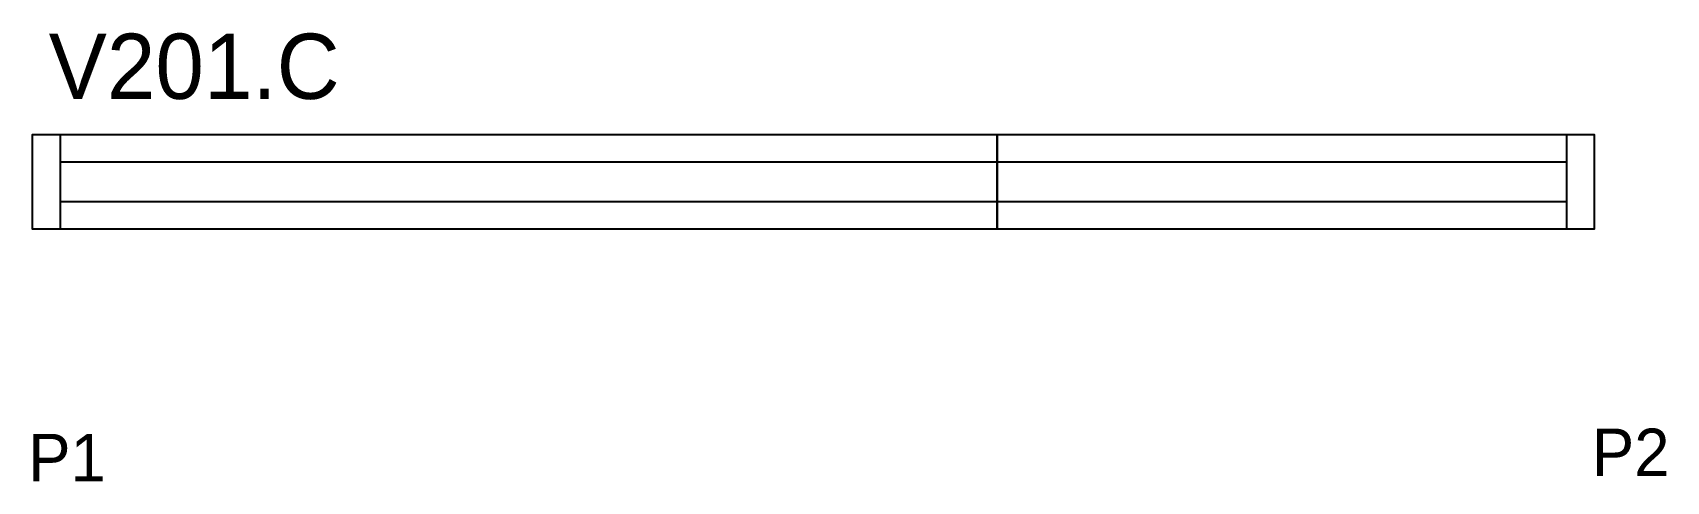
# Model space of a CAD drawing. Header units: metres. Extents: x 1674 to 2087, y 17638 to 17752.
import ezdxf

# ---------------------------------------------------------------- set-up
doc = ezdxf.new("R2010")
doc.units = ezdxf.units.M
for name, color, linetype in [('5', 5, 'Continuous'), ('NOMENCLATURA', 7, 'Continuous'), ('Painéis', 200, 'Continuous'), ('SARR_2.2x7', 40, 'Continuous')]:
    doc.layers.add(name, color=color, linetype=linetype)

msp = doc.modelspace()

# ---------------------------------------------------------------- linework, layer by layer
at = {"layer": 'Painéis'}
for points in [[(1918.17, 17702.1), (1674.17, 17702.1), (1674.17, 17726.1), (1918.17, 17726.1)], [(1918.17, 17726.1), (2069.17, 17726.1), (2069.17, 17702.1), (1918.17, 17702.1)]]:
    msp.add_lwpolyline(points, close=True, dxfattribs=at)
at = {"layer": 'SARR_2.2x7', "linetype": 'Continuous'}
for p, q in [((1681.17, 17726.1), (1681.17, 17702.1)), ((2062.17, 17726.1), (2062.17, 17702.1)), ((1918.17, 17719.1), (1681.17, 17719.1)), ((2062.17, 17719.1), (1918.17, 17719.1)), ((1681.17, 17709.1), (1918.17, 17709.1)), ((1918.17, 17709.1), (2062.17, 17709.1))]:
    msp.add_line(p, q, dxfattribs=at)

# ---------------------------------------------------------------- texts
at = {"layer": '5'}
for s, p in [('P1', (1673.06, 17638.36)), ('P2', (2068.57, 17639.69))]:
    msp.add_text(s, height=12, rotation=360, dxfattribs=at).set_placement(p)
at = {"layer": 'NOMENCLATURA'}
msp.add_text('V201.C', height=16.5, dxfattribs=at).set_placement((1678.23, 17735.07))

doc.saveas('drawing.dxf')
